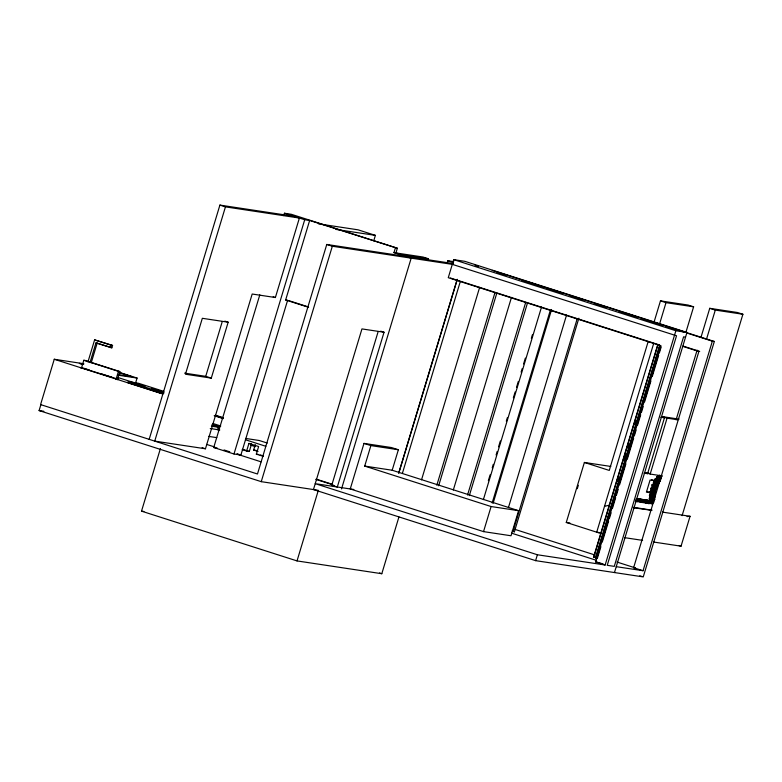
<?xml version="1.0" encoding="UTF-8"?>
<svg xmlns="http://www.w3.org/2000/svg" width="782" height="782" viewBox="0 0 782 782"><rect width="100%" height="100%" fill="white"/><g stroke="black" fill="none" stroke-linecap="round" stroke-linejoin="round"><path stroke-width="1.17" d="M658.346 476.59L658.356 475.593L661.689 476.658M654.954 499.395L654.876 498.818L653.762 499.796L649.314 498.369L650.38 495.856L650.419 495.133L649.422 495.446L650.741 492.445L650.008 491.79L651.171 490.402L650.937 488.212L652.022 487.45L656.46 488.867L656.616 486.111L657.554 486.013L658.082 482.895L658.806 483.462C662.295 479.337 653.439 476.502 654.358 482.044L653.644 481.468L653.107 484.596L652.178 484.693L652.022 487.45M653.762 499.796L654.857 496.55L653.869 496.863L649.422 495.446M653.869 496.863L655.189 493.862L649.95 492.083M636.421 498.945L638.474 499.59L638.063 501.976L639.49 499.737L639.402 502.181L640.399 499.884L640.409 502.327L641.416 500.03L641.426 502.484L642.521 500.197L642.433 502.64L643.439 500.333L643.449 502.787L644.446 500.49L644.456 502.943L645.561 500.656L645.473 503.1L646.567 500.812L641.582 499.229L641.044 500.343M642.54 500.568L642.599 499.385L647.584 500.969L646.157 503.197L646.646 499.991L651.631 501.575L651.211 503.96L652.54 501.712L652.227 504.116L653.019 502.982M643.703 499.551L648.591 501.115C647.545 508.867 650.292 496.306 649.519 503.706C651.445 498.075 649.402 507.264 651.631 501.575M661.279 478.183L656.841 476.756L655.687 479.972L655.228 478.76M656.46 488.867L655.384 489.63L655.609 491.829L654.456 493.207L655.189 493.862M648.591 501.115L647.164 503.354L647.75 500.167L652.638 501.731M218.374 428.018L218.09 429.836L218.765 426.64L212.039 424.489M83.723 363.718L54.261 359.261L40.576 404.587L257.474 474L326.768 244.463L453.433 263.593M317.404 490.148L261.247 481.663L39.1 410.57L40.879 404.685M81.367 368.42L83.821 360.267L85.228 360.482L119.851 371.558L117.388 379.72M87.955 361.929L94.612 339.887L112.559 345.419L111.826 347.814L95.932 342.936L89.989 362.594M91.23 362.78L97.173 343.122L111.826 347.814M110.585 347.628L111.318 345.224L112.559 345.419M115.98 379.505L118.444 371.352L119.851 371.558M163.741 393.532L160.32 393.023L128.004 382.672L128.287 381.733L138.541 383.278L163.937 391.411M135.325 383.854L137.075 378.048L119.685 372.476M160.32 393.023L160.613 392.075L164.025 392.593M149.176 439.337L219.898 205.099L293.827 216.262M225.451 206.868L154.728 441.116L205.461 448.78L252.185 294.022L275.381 297.522L299.389 218.041L225.451 206.868L219.898 205.099M398.928 516.98L381.802 573.714L297.023 560.919L141.513 511.145L160.398 448.624M184.601 373.141L205.725 376.338L222.254 321.588M228.168 322.204L202.333 318.303L185.451 374.216L211.287 378.117L228.168 322.204L224.835 321.138M218.765 426.64L219.146 427.304L217.855 429.738M407.608 256.672L395.927 252.938L397.354 248.226L309.643 220.485L285.645 299.975L287.62 300.278L240.895 455.036L233.994 453.99L213.721 447.5L259.81 294.834M283.739 215.588L284.443 213.251L291.344 214.297L397.354 248.226M233.994 453.99L304.716 219.742L309.643 220.485M242.215 449.621L246.633 451.038L248.93 443.433L250.709 443.707M246.633 451.038L249.302 451.439L251.599 443.834M258.05 451.458L253.632 450.041L255.264 444.606M262.977 456.268L256.34 454.147L258.637 446.542L248.93 443.433M261.247 481.663L332.33 246.242L453.013 264.463M373.767 240.748L375.389 235.372L358.058 229.82L318.528 223.847M297.023 560.919L318.342 490.285M341.519 488.916L411.185 258.148L393.962 252.635L395.379 247.933M380.707 331.177L384.04 332.242L337.316 487L331.763 485.221L378.136 331.627M398.37 449.748L391.479 447.548L363.992 443.394L350.238 488.955L483.53 531.613L511.017 535.758L518.583 510.685L392.183 470.236L364.705 466.082L370.883 445.603L398.37 449.748L392.183 470.236M447.06 263.084L447.763 260.758L453.726 261.667M686.967 332.428L464.821 261.325L453.716 259.653L448.272 277.688L660.976 345.771L595.698 561.975L605.141 564.995L675.863 330.747L686.967 332.428L614.466 572.561M398.712 473.022L457.206 279.282M398.81 473.139L457.206 279.721M402.505 472.954L460.295 281.549M421.527 479.835L479.669 287.268M436.825 485.211L494.967 292.644M438.643 485.798L496.785 293.23M453.325 489.982L511.467 297.414M467.538 495.045L525.68 302.478M469.327 495.622L527.469 303.045M488.349 480.676L490.109 474.84M492.22 467.841L493.286 464.332M496.101 454.997L497.157 451.497M498.564 446.825L500.333 440.989M506.316 421.156L507.371 417.656M513.363 397.813L515.133 391.978M516.54 387.305L518.3 381.469M521.115 372.134L522.171 368.635M523.588 363.962L525.348 358.127M531.34 338.293L532.395 334.784M483.384 499.6L541.525 307.033M483.53 531.613L491.106 506.541L518.583 510.685M492.171 502.934L550.303 310.356M493.11 503.227L551.603 309.496M508.417 507.635L566.559 315.068M577.145 318.948L513.021 531.359L514.38 531.799L578.866 318.215M384.04 332.242L361.958 328.909L313.455 489.552L535.602 560.645L537.381 554.761L605.141 564.995M600.957 533.549L566.276 522.444L584.389 462.455L610.82 466.443M577.292 488.701L578.318 485.309M648.102 341.793L609.266 470.422L584.389 462.455M653.752 323.083L660.458 300.875L688.052 305.039L693.614 306.818L685.892 332.37M653.703 343.396L596.705 532.19L599.12 532.552M659.685 323.601L666.01 302.654L693.614 306.818M596.07 557.703L593.577 557.146L657.711 344.735M593.821 557.224L657.955 344.813M617.145 481.634L618.2 478.144M623.469 460.676L625.229 454.86M627.34 447.871L628.396 444.372M634.368 424.567L635.424 421.078M660.174 345.517L596.04 557.937L595.473 557.752L659.607 345.341M595.874 557.849L614.906 494.83M615.61 492.494L639.92 411.967M640.624 409.631L659.656 346.612M597.36 558.358L600.879 546.686M602.287 542.014L608.631 521.008M609.334 518.671L611.104 512.836M612.511 508.163L615.678 497.665M616.382 495.329L618.151 489.493M619.559 484.83L625.903 463.814M627.311 459.151L633.655 438.145M634.358 435.809L636.118 429.973M637.526 425.3L640.702 414.802M641.406 412.466L643.166 406.63M644.573 401.958L650.917 380.951M652.325 376.289L658.669 355.282M659.373 352.946L661.132 347.11M644.036 473.139L647.584 473.677L664.465 417.764L661.533 416.826M646.274 472.817L650.184 474.068L667.066 418.155L677.906 419.787M676.078 419.826L697.124 350.131M700.975 337.355L709.743 308.313L737.348 312.487L742.9 314.256L682.1 515.651M535.602 560.645L643.254 576.901L714.328 341.48L712.353 341.187L643.058 570.723L633.616 567.703L698.883 351.499L682.618 346.289M706.527 339.134L715.295 310.092L742.9 314.256M653.41 542.004L681.044 546.178L690.066 516.286L687.036 516.589M653.527 501.076L650.204 500.011L649.627 500.666L649.998 499.229L654.446 500.646M658.356 475.593L657.77 476.893L661.103 477.958M635.355 501.565L636.45 499.287M659.04 476.433L659.578 475.319L661.895 476.052M638.474 499.59L637.047 501.829L637.535 498.623L642.521 500.197M640.038 500.197L640.575 499.082L645.561 500.656M660.526 480.891L660.135 481.389L659.676 480.187M650.438 497.401L649.314 498.369M604.506 506.365L609.012 505.25M335.849 229.4L375.389 235.372M393.962 252.635L422.945 257.014L428.497 258.793L401.489 254.717M685.54 337.13L683.576 336.837L614.271 566.373L607.233 565.308L676.538 335.771L452.299 264.355M679.05 419.132L662.178 416.591L667.066 418.155M660.849 417.217L664.465 417.764M95.932 342.936L97.173 343.122M83.772 364.07L79.353 363.395L82.833 364.51M82.442 367.804L80.468 367.511L118.649 379.397L116.391 378.664M118.835 374.656L131.65 376.592L118.893 372.506M118.18 375.194L137.075 378.048M128.004 382.672L131.415 383.19M646.479 472.68L648.845 473.042M650.184 474.068L662.012 475.857M212.03 425.613L218.325 426.571L218.852 427.304L211.414 426.18M651.347 492.885L646.421 492.142L650.077 480.021L655.013 480.764L651.65 479.689M210.27 428.526L219.801 429.963M245.519 438.428L259.292 440.51L267.229 443.052M638.65 498.789L643.537 500.353M639.656 498.945L644.544 500.509M644.622 499.688L649.607 501.272M645.727 499.854L650.614 501.418M648.767 500.314L654.075 502.083L649.588 500.5M637.467 499.434L636.04 501.673L636.528 498.466L641.514 500.05M39.1 410.57L43.88 411.293M208.511 436.376L216.77 437.627M253.632 450.041L256.291 450.442M633.234 507.322L652.1 510.177M633.596 507.753L650.849 510.226M662.432 512.112L690.066 516.286M213.721 447.5L217.171 448.027M256.34 454.147L258.119 454.41M331.763 485.221L334.051 485.563M353.826 489.493L315.234 483.667L537.381 554.761M566.276 522.444L569.892 522.992M624.574 537.654L642.599 540.372M595.473 557.752L597.37 558.035M595.698 561.975L597.79 562.287M633.616 567.703L635.58 567.996L616.988 562.043M616.245 566.676L643.058 570.723M141.513 511.145L143.908 511.506M593.577 557.146L596.676 557.801M212.948 425.388L219.146 427.304M709.743 308.313L715.295 310.092M660.458 300.875L666.01 302.654M492.181 270.386L714.328 341.48M475.045 265.254L478.379 266.32M497.186 272.322L505.328 274.922M521.614 280.132L543.715 287.209M546.041 287.952L563.48 293.533M570.459 295.772L583.255 299.868M594.887 303.582L605.356 306.935M619.315 311.402L636.753 316.984M641.406 318.479L663.507 325.547M665.834 326.29L683.282 331.881M686.772 332.995L712.353 341.187M453.716 259.653L675.863 330.747M447.763 260.758L453.316 262.537M284.443 213.251L304.716 219.742M683.419 346.211L699.694 351.421M450.364 278.011L659.578 344.97M326.768 244.463L332.33 246.242M288.763 300.64L308.284 306.886M285.645 299.975L308.607 307.326M273.162 296.818L275.381 297.522M659.578 475.319L661.797 476.033M658.229 475.652L661.562 476.717M644.651 472.739L647.584 473.677M656.704 476.893L661.152 478.32L660.79 479.601L656.342 478.173M655.091 478.965L659.539 480.392M655.512 479.229L659.959 480.656M654.866 480.197L659.304 481.624M654.749 481.37L659.197 482.797M653.644 481.468L658.483 483.032M653.508 481.722L657.955 483.149M655.472 482.396L658.806 483.462M653.429 482.826L657.867 484.244M653.469 483.794L657.906 485.221M652.667 484.498L657.554 486.013M652.178 484.693L656.616 486.111M652.061 484.977L656.509 486.404M652.129 485.876L656.567 487.294M652.325 486.58L656.763 487.997M651.494 487.704L655.932 489.121M650.937 488.212L655.384 489.63M650.849 488.515L655.287 489.933M651.054 489.141L655.502 490.558M651.396 489.532L655.834 490.949M651.171 490.402L655.609 491.829M650.585 490.988L655.033 492.416M650.008 491.79L654.456 493.207M650.292 492.396L654.73 493.823M646.87 491.458L650.233 492.533M650.614 493.276L655.052 494.693M650.008 494.146L654.456 495.573M649.451 495.172L654.319 496.853M650.38 495.856L654.827 497.274M649.813 496.961L654.251 498.378M649.314 498.144L653.752 499.571M636.489 498.633L640.497 499.894M636.46 498.789L639.49 499.737M645.541 502.777L647.496 503.403M645.209 502.728L647.164 503.354M94.612 339.887L111.318 345.224M205.725 376.338L211.287 378.117M363.992 443.394L370.883 445.603M678.913 545.504L681.044 546.178M83.821 360.267L118.444 371.352M117.838 377.481L142.05 385.233M158.199 390.394L161.659 391.499M128.287 381.733L160.613 392.075M83.576 368.166L89.236 369.974M100.546 373.601L111.865 377.217M54.261 359.261L162.861 394.02M215.333 415.174L223.251 417.705M216.585 415.916L223.457 418.116M215.509 415.78L223.437 418.311M214.18 415.721L223.241 418.624M364.705 466.082L491.106 506.541M212.948 423.492L220.788 426.004M245.411 439.758L265.831 446.287M514.693 529.306L594.897 554.976M250.729 445.183L255.352 446.669M511.477 533.138L596.471 560.342M598.836 562.629L603.03 563.969M639.764 575.787L642.09 576.529M242.674 449.318L249.302 451.439M260.113 454.899L263.426 455.965M237.513 453.951L240.895 455.036M316.407 479.2L332.184 484.253M206.604 444.391L214.718 446.991M223.984 449.953L229.771 451.81M236.721 454.029L261.051 461.82M315.772 479.327L332.907 484.811M202.127 447.715L205.461 448.78M379.475 572.971L381.802 573.714M512.151 530.958L514.38 531.799M218.325 426.571L218.579 427.197M656.841 476.756L657.007 478.516M134.924 383.229L144.758 386.308L134.924 383.229M151.698 388.605L161.532 391.674L151.698 388.605"/></g></svg>
